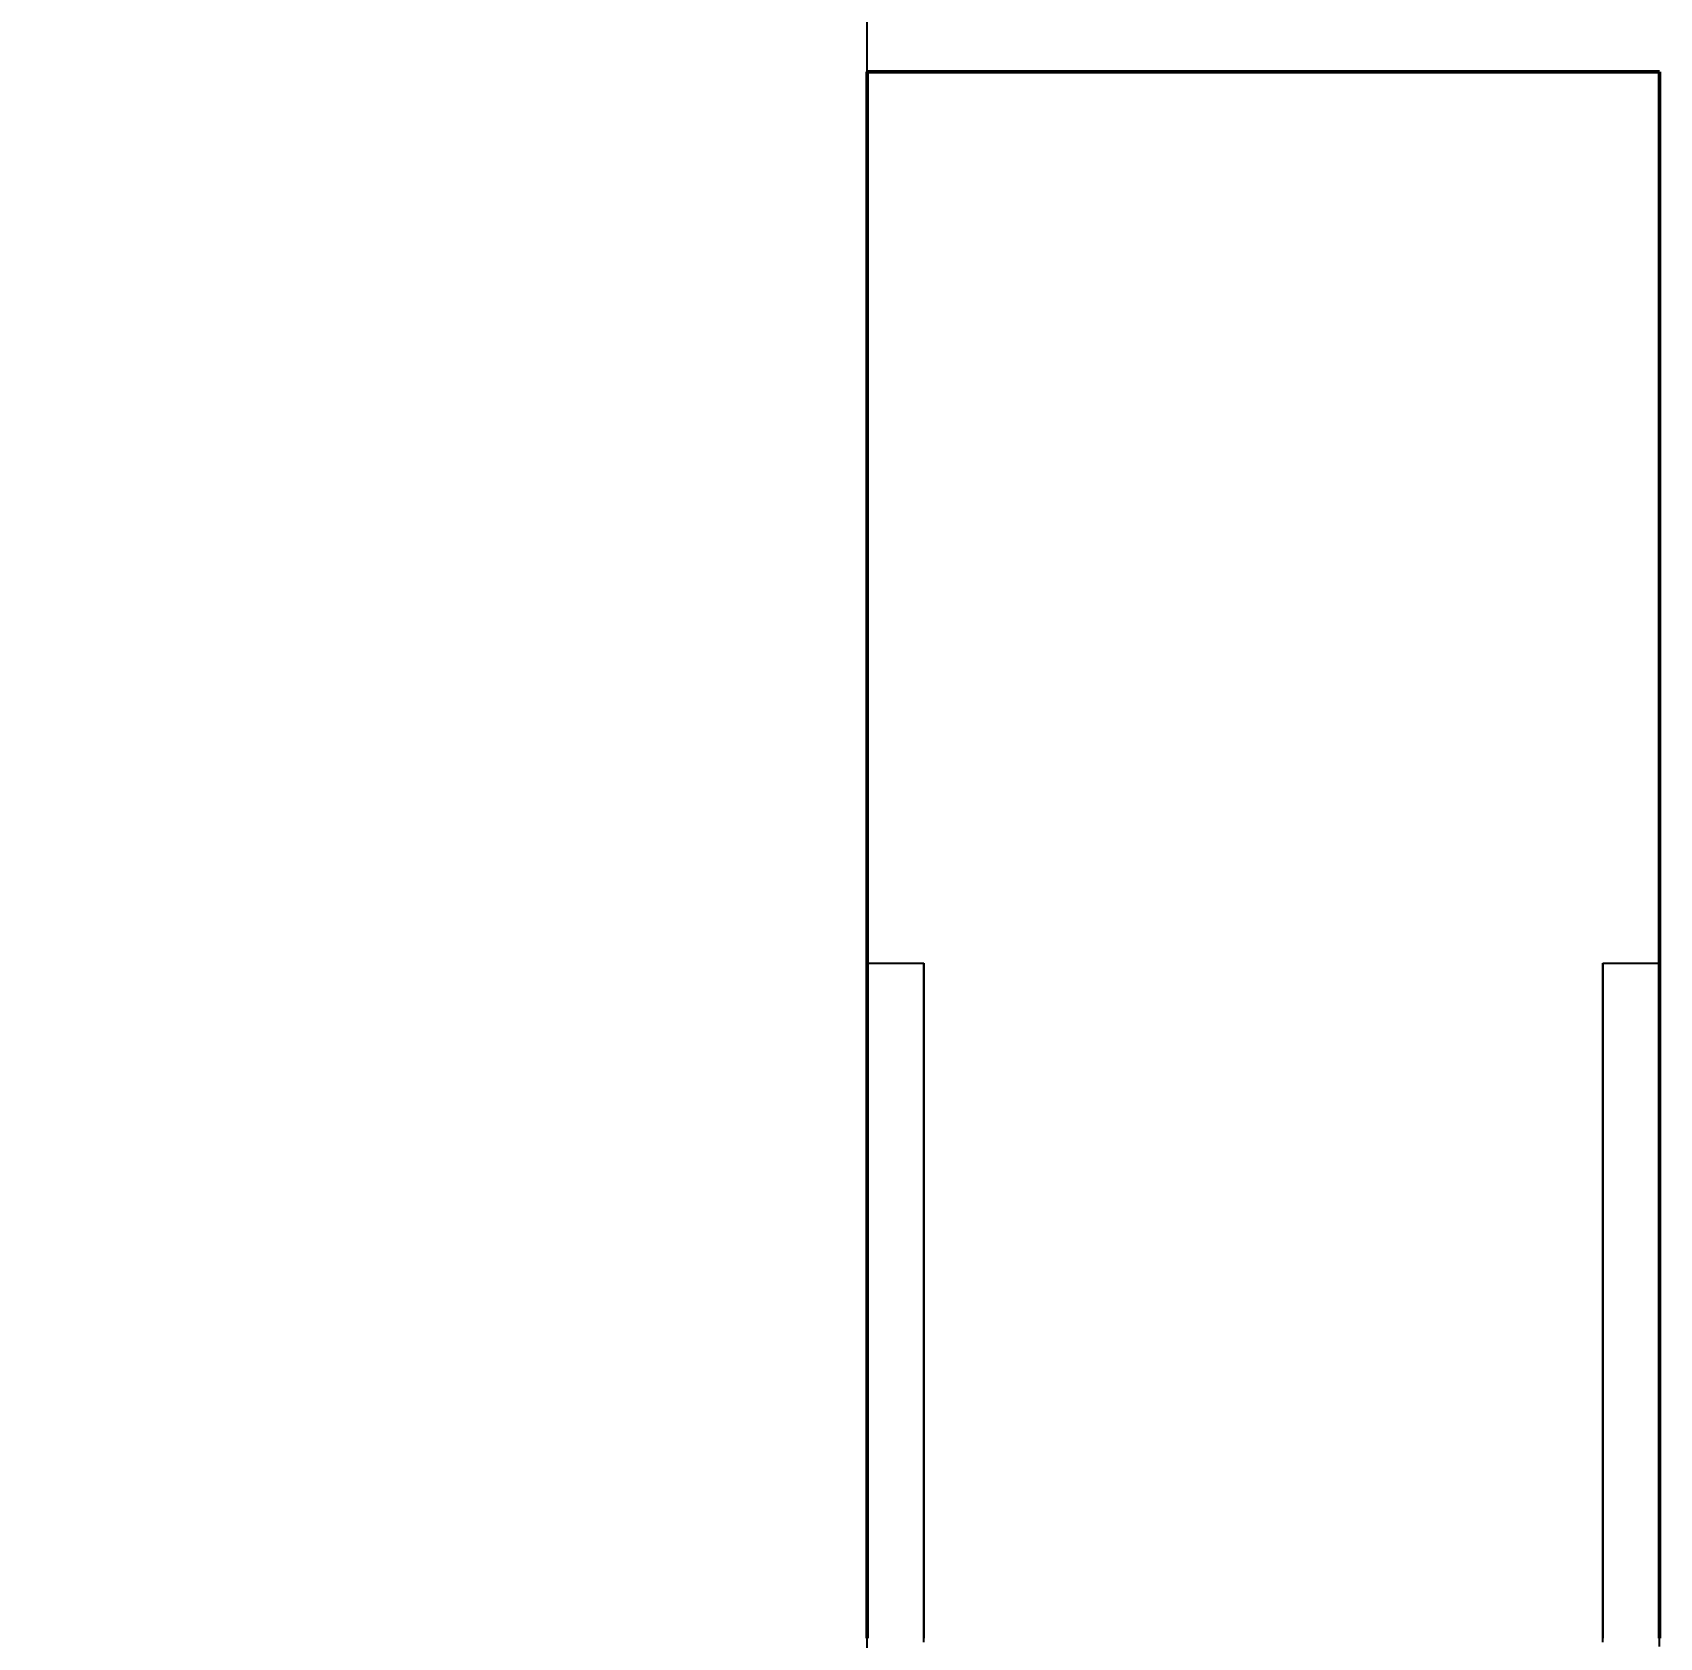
# Model space of a CAD drawing. Header units: millimetres. Extents: x 0 to 594, y 0 to 420.
# Drawn here: x 107.12 to 121.5, y 215.17 to 229.35 of the extents above; entities that cross this region are included whole.
import ezdxf

# ---------------------------------------------------------------- set-up
doc = ezdxf.new("R2010")
doc.units = ezdxf.units.MM
doc.linetypes.add('ISO02-TRAZOS', pattern=[3.75, 3, -0.75])
for name, color, linetype, lineweight in [('01-VISIBLE', 7, 'CONTINUOUS', 50), ('02-OCULTA', 4, 'ISO02-TRAZOS', 25), ('04-COTA', 3, 'CONTINUOUS', 25)]:
    doc.layers.add(name, color=color, linetype=linetype, lineweight=lineweight)
doc.styles.add('ISO3098', font='isocpeur.ttf')
doc.dimstyles.new('FLAMA-ISO', dxfattribs={"dimtxt": 3.5, "dimasz": 3, "dimexe": 2, "dimexo": 1, "dimgap": 1, "dimtad": 1, "dimdec": 1, "dimtxsty": 'ISO3098', "dimcen": 2.5, "dimclrd": 3, "dimclre": 3, "dimclrt": 3, "dimazin": 3, "dimtfac": 1, "dimtmove": 0, "dimatfit": 3, "dimlwd": 25, "dimlwe": 25})

msp = doc.modelspace()

# ---------------------------------------------------------------- linework, layer by layer
at = {"layer": '01-VISIBLE'}
msp.add_line((114.5, 229), (121.5, 229), dxfattribs=at)
for points in [[(114.5, 229), (114.5, 228.95), (114.5, 228.9), (114.5, 228.85), (114.5, 228.799), (114.5, 228.749), (114.5, 228.699), (114.5, 228.649), (114.5, 228.599), (114.5, 228.549), (114.5, 228.499), (114.5, 228.448), (114.5, 228.398), (114.5, 228.348), (114.5, 228.298), (114.5, 228.248), (114.5, 228.198), (114.5, 228.148), (114.5, 228.097), (114.5, 228.047), (114.5, 227.997), (114.5, 227.947), (114.5, 227.897), (114.5, 227.847), (114.5, 227.797), (114.5, 227.746), (114.5, 227.696), (114.5, 227.646), (114.5, 227.596), (114.5, 227.546), (114.5, 227.496), (114.5, 227.446), (114.5, 227.395), (114.5, 227.345), (114.5, 227.295), (114.5, 227.245), (114.5, 227.195), (114.5, 227.145), (114.5, 227.095), (114.5, 227.044), (114.5, 226.994), (114.5, 226.944), (114.5, 226.894), (114.5, 226.844), (114.5, 226.794), (114.5, 226.744), (114.5, 226.693), (114.5, 226.643), (114.5, 226.593), (114.5, 226.543), (114.5, 226.493), (114.5, 226.443), (114.5, 226.393), (114.5, 226.342), (114.5, 226.292), (114.5, 226.242), (114.5, 226.192), (114.5, 226.142), (114.5, 226.092), (114.5, 226.042), (114.5, 225.991), (114.5, 225.941), (114.5, 225.891), (114.5, 225.841), (114.5, 225.791), (114.5, 225.741), (114.5, 225.691), (114.5, 225.64), (114.5, 225.59), (114.5, 225.54), (114.5, 225.49), (114.5, 225.44), (114.5, 225.39), (114.5, 225.34), (114.5, 225.289), (114.5, 225.239), (114.5, 225.189), (114.5, 225.139), (114.5, 225.089), (114.5, 225.039), (114.5, 224.989), (114.5, 224.938), (114.5, 224.888), (114.5, 224.838), (114.5, 224.788), (114.5, 224.738), (114.5, 224.688), (114.5, 224.638), (114.5, 224.587), (114.5, 224.537), (114.5, 224.487), (114.5, 224.437), (114.5, 224.387), (114.5, 224.337), (114.5, 224.287), (114.5, 224.236), (114.5, 224.186), (114.5, 224.136), (114.5, 224.086), (114.5, 224.036), (114.5, 223.986), (114.5, 223.936), (114.5, 223.885), (114.5, 223.835), (114.5, 223.785), (114.5, 223.735), (114.5, 223.685), (114.5, 223.635), (114.5, 223.585), (114.5, 223.534), (114.5, 223.484), (114.5, 223.434), (114.5, 223.384), (114.5, 223.334), (114.5, 223.284), (114.5, 223.234), (114.5, 223.183), (114.5, 223.133), (114.5, 223.083), (114.5, 223.033), (114.5, 222.983), (114.5, 222.933), (114.5, 222.883), (114.5, 222.832), (114.5, 222.782), (114.5, 222.732), (114.5, 222.682), (114.5, 222.632), (114.5, 222.582), (114.5, 222.532), (114.5, 222.481), (114.5, 222.431), (114.5, 222.381), (114.5, 222.331), (114.5, 222.281), (114.5, 222.231), (114.5, 222.181), (114.5, 222.13), (114.5, 222.08), (114.5, 222.03), (114.5, 221.98), (114.5, 221.93), (114.5, 221.88), (114.5, 221.83), (114.5, 221.779), (114.5, 221.729), (114.5, 221.679), (114.5, 221.629), (114.5, 221.579), (114.5, 221.529), (114.5, 221.479), (114.5, 221.428), (114.5, 221.378), (114.5, 221.328), (114.5, 221.278), (114.5, 221.228), (114.5, 221.178), (114.5, 221.128), (114.5, 221.077), (114.5, 221.027), (114.5, 220.977), (114.5, 220.927), (114.5, 220.877), (114.5, 220.827), (114.5, 220.777), (114.5, 220.726), (114.5, 220.676), (114.5, 220.626), (114.5, 220.576), (114.5, 220.526), (114.5, 220.476), (114.5, 220.425), (114.5, 220.375), (114.5, 220.325), (114.5, 220.275), (114.5, 220.225), (114.5, 220.175), (114.5, 220.125), (114.5, 220.074), (114.5, 220.024), (114.5, 219.974), (114.5, 219.924), (114.5, 219.874), (114.5, 219.824), (114.5, 219.774), (114.5, 219.723), (114.5, 219.673), (114.5, 219.623), (114.5, 219.573), (114.5, 219.523), (114.5, 219.473), (114.5, 219.423), (114.5, 219.372), (114.5, 219.322), (114.5, 219.272), (114.5, 219.222), (114.5, 219.172), (114.5, 219.122), (114.5, 219.072), (114.5, 219.021), (114.5, 218.971), (114.5, 218.921), (114.5, 218.871), (114.5, 218.821), (114.5, 218.771), (114.5, 218.721), (114.5, 218.67), (114.5, 218.62), (114.5, 218.57), (114.5, 218.52), (114.5, 218.47), (114.5, 218.42), (114.5, 218.37), (114.5, 218.319), (114.5, 218.269), (114.5, 218.219), (114.5, 218.169), (114.5, 218.119), (114.5, 218.069), (114.5, 218.019), (114.5, 217.968), (114.5, 217.918), (114.5, 217.868), (114.5, 217.818), (114.5, 217.768), (114.5, 217.718), (114.5, 217.668), (114.5, 217.617), (114.5, 217.567), (114.5, 217.517), (114.5, 217.467), (114.5, 217.417), (114.5, 217.367), (114.5, 217.317), (114.5, 217.266), (114.5, 217.216), (114.5, 217.166), (114.5, 217.116), (114.5, 217.066), (114.5, 217.016), (114.5, 216.966), (114.5, 216.915), (114.5, 216.865), (114.5, 216.815), (114.5, 216.765), (114.5, 216.715), (114.5, 216.665), (114.5, 216.615), (114.5, 216.564), (114.5, 216.514), (114.5, 216.464), (114.5, 216.414), (114.5, 216.364), (114.5, 216.314), (114.5, 216.264), (114.5, 216.213), (114.5, 216.163), (114.5, 216.113), (114.5, 216.063), (114.5, 216.013), (114.5, 215.963), (114.5, 215.913), (114.5, 215.862), (114.5, 215.812), (114.5, 215.762), (114.5, 215.712), (114.5, 215.662), (114.5, 215.612), (114.5, 215.562), (114.5, 215.511), (114.5, 215.461), (114.5, 215.411), (114.5, 215.361), (114.5, 215.311), (114.5, 215.261), (114.5, 215.211), (114.5, 215.16)], [(121.5, 229), (121.5, 228.95), (121.5, 228.9), (121.5, 228.85), (121.5, 228.799), (121.5, 228.749), (121.5, 228.699), (121.5, 228.649), (121.5, 228.599), (121.5, 228.549), (121.5, 228.499), (121.5, 228.448), (121.5, 228.398), (121.5, 228.348), (121.5, 228.298), (121.5, 228.248), (121.5, 228.198), (121.5, 228.148), (121.5, 228.097), (121.5, 228.047), (121.5, 227.997), (121.5, 227.947), (121.5, 227.897), (121.5, 227.847), (121.5, 227.797), (121.5, 227.746), (121.5, 227.696), (121.5, 227.646), (121.5, 227.596), (121.5, 227.546), (121.5, 227.496), (121.5, 227.446), (121.5, 227.395), (121.5, 227.345), (121.5, 227.295), (121.5, 227.245), (121.5, 227.195), (121.5, 227.145), (121.5, 227.095), (121.5, 227.044), (121.5, 226.994), (121.5, 226.944), (121.5, 226.894), (121.5, 226.844), (121.5, 226.794), (121.5, 226.744), (121.5, 226.693), (121.5, 226.643), (121.5, 226.593), (121.5, 226.543), (121.5, 226.493), (121.5, 226.443), (121.5, 226.393), (121.5, 226.342), (121.5, 226.292), (121.5, 226.242), (121.5, 226.192), (121.5, 226.142), (121.5, 226.092), (121.5, 226.042), (121.5, 225.991), (121.5, 225.941), (121.5, 225.891), (121.5, 225.841), (121.5, 225.791), (121.5, 225.741), (121.5, 225.691), (121.5, 225.64), (121.5, 225.59), (121.5, 225.54), (121.5, 225.49), (121.5, 225.44), (121.5, 225.39), (121.5, 225.34), (121.5, 225.289), (121.5, 225.239), (121.5, 225.189), (121.5, 225.139), (121.5, 225.089), (121.5, 225.039), (121.5, 224.989), (121.5, 224.938), (121.5, 224.888), (121.5, 224.838), (121.5, 224.788), (121.5, 224.738), (121.5, 224.688), (121.5, 224.638), (121.5, 224.587), (121.5, 224.537), (121.5, 224.487), (121.5, 224.437), (121.5, 224.387), (121.5, 224.337), (121.5, 224.287), (121.5, 224.236), (121.5, 224.186), (121.5, 224.136), (121.5, 224.086), (121.5, 224.036), (121.5, 223.986), (121.5, 223.936), (121.5, 223.885), (121.5, 223.835), (121.5, 223.785), (121.5, 223.735), (121.5, 223.685), (121.5, 223.635), (121.5, 223.585), (121.5, 223.534), (121.5, 223.484), (121.5, 223.434), (121.5, 223.384), (121.5, 223.334), (121.5, 223.284), (121.5, 223.234), (121.5, 223.183), (121.5, 223.133), (121.5, 223.083), (121.5, 223.033), (121.5, 222.983), (121.5, 222.933), (121.5, 222.883), (121.5, 222.832), (121.5, 222.782), (121.5, 222.732), (121.5, 222.682), (121.5, 222.632), (121.5, 222.582), (121.5, 222.532), (121.5, 222.481), (121.5, 222.431), (121.5, 222.381), (121.5, 222.331), (121.5, 222.281), (121.5, 222.231), (121.5, 222.181), (121.5, 222.13), (121.5, 222.08), (121.5, 222.03), (121.5, 221.98), (121.5, 221.93), (121.5, 221.88), (121.5, 221.83), (121.5, 221.779), (121.5, 221.729), (121.5, 221.679), (121.5, 221.629), (121.5, 221.579), (121.5, 221.529), (121.5, 221.479), (121.5, 221.428), (121.5, 221.378), (121.5, 221.328), (121.5, 221.278), (121.5, 221.228), (121.5, 221.178), (121.5, 221.128), (121.5, 221.077), (121.5, 221.027), (121.5, 220.977), (121.5, 220.927), (121.5, 220.877), (121.5, 220.827), (121.5, 220.777), (121.5, 220.726), (121.5, 220.676), (121.5, 220.626), (121.5, 220.576), (121.5, 220.526), (121.5, 220.476), (121.5, 220.425), (121.5, 220.375), (121.5, 220.325), (121.5, 220.275), (121.5, 220.225), (121.5, 220.175), (121.5, 220.125), (121.5, 220.074), (121.5, 220.024), (121.5, 219.974), (121.5, 219.924), (121.5, 219.874), (121.5, 219.824), (121.5, 219.774), (121.5, 219.723), (121.5, 219.673), (121.5, 219.623), (121.5, 219.573), (121.5, 219.523), (121.5, 219.473), (121.5, 219.423), (121.5, 219.372), (121.5, 219.322), (121.5, 219.272), (121.5, 219.222), (121.5, 219.172), (121.5, 219.122), (121.5, 219.072), (121.5, 219.021), (121.5, 218.971), (121.5, 218.921), (121.5, 218.871), (121.5, 218.821), (121.5, 218.771), (121.5, 218.721), (121.5, 218.67), (121.5, 218.62), (121.5, 218.57), (121.5, 218.52), (121.5, 218.47), (121.5, 218.42), (121.5, 218.37), (121.5, 218.319), (121.5, 218.269), (121.5, 218.219), (121.5, 218.169), (121.5, 218.119), (121.5, 218.069), (121.5, 218.019), (121.5, 217.968), (121.5, 217.918), (121.5, 217.868), (121.5, 217.818), (121.5, 217.768), (121.5, 217.718), (121.5, 217.668), (121.5, 217.617), (121.5, 217.567), (121.5, 217.517), (121.5, 217.467), (121.5, 217.417), (121.5, 217.367), (121.5, 217.317), (121.5, 217.266), (121.5, 217.216), (121.5, 217.166), (121.5, 217.116), (121.5, 217.066), (121.5, 217.016), (121.5, 216.966), (121.5, 216.915), (121.5, 216.865), (121.5, 216.815), (121.5, 216.765), (121.5, 216.715), (121.5, 216.665), (121.5, 216.615), (121.5, 216.564), (121.5, 216.514), (121.5, 216.464), (121.5, 216.414), (121.5, 216.364), (121.5, 216.314), (121.5, 216.264), (121.5, 216.213), (121.5, 216.163), (121.5, 216.113), (121.5, 216.063), (121.5, 216.013), (121.5, 215.963), (121.5, 215.913), (121.5, 215.862), (121.5, 215.812), (121.5, 215.762), (121.5, 215.712), (121.5, 215.662), (121.5, 215.612), (121.5, 215.562), (121.5, 215.511), (121.5, 215.461), (121.5, 215.411), (121.5, 215.361), (121.5, 215.311), (121.5, 215.261), (121.5, 215.211), (121.5, 215.16)]]:
    msp.add_lwpolyline(points, dxfattribs=at)
at = {"layer": '02-OCULTA'}
for p, q in [((114.5, 221.125), (115, 221.125)), ((121, 221.125), (121.5, 221.125))]:
    msp.add_line(p, q, dxfattribs=at)
for points in [[(114.5, 215.087), (114.5, 215.175), (114.5, 215.262), (114.5, 215.35), (114.5, 215.437), (114.5, 215.525), (114.5, 215.612), (114.5, 215.7), (114.5, 215.787), (114.5, 215.875), (114.5, 215.962), (114.5, 216.05), (114.5, 216.137), (114.5, 216.225), (114.5, 216.312), (114.5, 216.4), (114.5, 216.487), (114.5, 216.575), (114.5, 216.662), (114.5, 216.75), (114.5, 216.837), (114.5, 216.925), (114.5, 217.012), (114.5, 217.1), (114.5, 217.187), (114.5, 217.275), (114.5, 217.362), (114.5, 217.45), (114.5, 217.537), (114.5, 217.625), (114.5, 217.712), (114.5, 217.8), (114.5, 217.887), (114.5, 217.975), (114.5, 218.062), (114.5, 218.15), (114.5, 218.237), (114.5, 218.325), (114.5, 218.412), (114.5, 218.5), (114.5, 218.587), (114.5, 218.675), (114.5, 218.762), (114.5, 218.85), (114.5, 218.937), (114.5, 219.025), (114.5, 219.112), (114.5, 219.2), (114.5, 219.287), (114.5, 219.375), (114.5, 219.462), (114.5, 219.55), (114.5, 219.637), (114.5, 219.725), (114.5, 219.812), (114.5, 219.9), (114.5, 219.987), (114.5, 220.075), (114.5, 220.162), (114.5, 220.25), (114.5, 220.337), (114.5, 220.425), (114.5, 220.512), (114.5, 220.6), (114.5, 220.687), (114.5, 220.775), (114.5, 220.862), (114.5, 220.95), (114.5, 221.037), (114.5, 221.125), (114.5, 221.212), (114.5, 221.3), (114.5, 221.387), (114.5, 221.475), (114.5, 221.562), (114.5, 221.65), (114.5, 221.737), (114.5, 221.825), (114.5, 221.912), (114.5, 222), (114.5, 222.087), (114.5, 222.175), (114.5, 222.262), (114.5, 222.35), (114.5, 222.437), (114.5, 222.525), (114.5, 222.612), (114.5, 222.7), (114.5, 222.787), (114.5, 222.875), (114.5, 222.962), (114.5, 223.05), (114.5, 223.137), (114.5, 223.225), (114.5, 223.312), (114.5, 223.4), (114.5, 223.487), (114.5, 223.575), (114.5, 223.662), (114.5, 223.75), (114.5, 223.837), (114.5, 223.925), (114.5, 224.012), (114.5, 224.1), (114.5, 224.187), (114.5, 224.275), (114.5, 224.362), (114.5, 224.45), (114.5, 224.537), (114.5, 224.625), (114.5, 224.712), (114.5, 224.8), (114.5, 224.887), (114.5, 224.975), (114.5, 225.062), (114.5, 225.15), (114.5, 225.237), (114.5, 225.325), (114.5, 225.412), (114.5, 225.5), (114.5, 225.587), (114.5, 225.675), (114.5, 225.762), (114.5, 225.85), (114.5, 225.937), (114.5, 226.025), (114.5, 226.112), (114.5, 226.2), (114.5, 226.287), (114.5, 226.375), (114.5, 226.462), (114.5, 226.55), (114.5, 226.637), (114.5, 226.725), (114.5, 226.812), (114.5, 226.9), (114.5, 226.987), (114.5, 227.075), (114.5, 227.162), (114.5, 227.25), (114.5, 227.337), (114.5, 227.425), (114.5, 227.512), (114.5, 227.6), (114.5, 227.687), (114.5, 227.775), (114.5, 227.862), (114.5, 227.95), (114.5, 228.037), (114.5, 228.125), (114.5, 228.212), (114.5, 228.3), (114.5, 228.387), (114.5, 228.475), (114.5, 228.562), (114.5, 228.65), (114.5, 228.737), (114.5, 228.825), (114.5, 228.912), (114.5, 229)], [(121.5, 215.087), (121.5, 215.175), (121.5, 215.262), (121.5, 215.35), (121.5, 215.437), (121.5, 215.525), (121.5, 215.612), (121.5, 215.7), (121.5, 215.787), (121.5, 215.875), (121.5, 215.962), (121.5, 216.05), (121.5, 216.137), (121.5, 216.225), (121.5, 216.312), (121.5, 216.4), (121.5, 216.487), (121.5, 216.575), (121.5, 216.662), (121.5, 216.75), (121.5, 216.837), (121.5, 216.925), (121.5, 217.012), (121.5, 217.1), (121.5, 217.187), (121.5, 217.275), (121.5, 217.362), (121.5, 217.45), (121.5, 217.537), (121.5, 217.625), (121.5, 217.712), (121.5, 217.8), (121.5, 217.887), (121.5, 217.975), (121.5, 218.062), (121.5, 218.15), (121.5, 218.237), (121.5, 218.325), (121.5, 218.412), (121.5, 218.5), (121.5, 218.587), (121.5, 218.675), (121.5, 218.762), (121.5, 218.85), (121.5, 218.937), (121.5, 219.025), (121.5, 219.112), (121.5, 219.2), (121.5, 219.287), (121.5, 219.375), (121.5, 219.462), (121.5, 219.55), (121.5, 219.637), (121.5, 219.725), (121.5, 219.812), (121.5, 219.9), (121.5, 219.987), (121.5, 220.075), (121.5, 220.162), (121.5, 220.25), (121.5, 220.337), (121.5, 220.425), (121.5, 220.512), (121.5, 220.6), (121.5, 220.687), (121.5, 220.775), (121.5, 220.862), (121.5, 220.95), (121.5, 221.037), (121.5, 221.125), (121.5, 221.212), (121.5, 221.3), (121.5, 221.387), (121.5, 221.475), (121.5, 221.562), (121.5, 221.65), (121.5, 221.737), (121.5, 221.825), (121.5, 221.912), (121.5, 222), (121.5, 222.087), (121.5, 222.175), (121.5, 222.262), (121.5, 222.35), (121.5, 222.437), (121.5, 222.525), (121.5, 222.612), (121.5, 222.7), (121.5, 222.787), (121.5, 222.875), (121.5, 222.962), (121.5, 223.05), (121.5, 223.137), (121.5, 223.225), (121.5, 223.312), (121.5, 223.4), (121.5, 223.487), (121.5, 223.575), (121.5, 223.662), (121.5, 223.75), (121.5, 223.837), (121.5, 223.925), (121.5, 224.012), (121.5, 224.1), (121.5, 224.187), (121.5, 224.275), (121.5, 224.362), (121.5, 224.45), (121.5, 224.537), (121.5, 224.625), (121.5, 224.712), (121.5, 224.8), (121.5, 224.887), (121.5, 224.975), (121.5, 225.062), (121.5, 225.15), (121.5, 225.237), (121.5, 225.325), (121.5, 225.412), (121.5, 225.5), (121.5, 225.587), (121.5, 225.675), (121.5, 225.762), (121.5, 225.85), (121.5, 225.937), (121.5, 226.025), (121.5, 226.112), (121.5, 226.2), (121.5, 226.287), (121.5, 226.375), (121.5, 226.462), (121.5, 226.55), (121.5, 226.637), (121.5, 226.725), (121.5, 226.812), (121.5, 226.9), (121.5, 226.987), (121.5, 227.075), (121.5, 227.162), (121.5, 227.25), (121.5, 227.337), (121.5, 227.425), (121.5, 227.512), (121.5, 227.6), (121.5, 227.687), (121.5, 227.775), (121.5, 227.862), (121.5, 227.95), (121.5, 228.037), (121.5, 228.125), (121.5, 228.212), (121.5, 228.3), (121.5, 228.387), (121.5, 228.475), (121.5, 228.562), (121.5, 228.65), (121.5, 228.737), (121.5, 228.825), (121.5, 228.912), (121.5, 229)], [(114.5, 215.125), (114.5, 215.175), (114.5, 215.225), (114.5, 215.275), (114.5, 215.325), (114.5, 215.375), (114.5, 215.425), (114.5, 215.475), (114.5, 215.525), (114.5, 215.575), (114.5, 215.625), (114.5, 215.675), (114.5, 215.725), (114.5, 215.775), (114.5, 215.825), (114.5, 215.875), (114.5, 215.925), (114.5, 215.975), (114.5, 216.025), (114.5, 216.075), (114.5, 216.125), (114.5, 216.175), (114.5, 216.225), (114.5, 216.275), (114.5, 216.325), (114.5, 216.375), (114.5, 216.425), (114.5, 216.475), (114.5, 216.525), (114.5, 216.575), (114.5, 216.625), (114.5, 216.675), (114.5, 216.725), (114.5, 216.775), (114.5, 216.825), (114.5, 216.875), (114.5, 216.925), (114.5, 216.975), (114.5, 217.025), (114.5, 217.075), (114.5, 217.125), (114.5, 217.175), (114.5, 217.225), (114.5, 217.275), (114.5, 217.325), (114.5, 217.375), (114.5, 217.425), (114.5, 217.475), (114.5, 217.525), (114.5, 217.575), (114.5, 217.625), (114.5, 217.675), (114.5, 217.725), (114.5, 217.775), (114.5, 217.825), (114.5, 217.875), (114.5, 217.925), (114.5, 217.975), (114.5, 218.025), (114.5, 218.075), (114.5, 218.125), (114.5, 218.175), (114.5, 218.225), (114.5, 218.275), (114.5, 218.325), (114.5, 218.375), (114.5, 218.425), (114.5, 218.475), (114.5, 218.525), (114.5, 218.575), (114.5, 218.625), (114.5, 218.675), (114.5, 218.725), (114.5, 218.775), (114.5, 218.825), (114.5, 218.875), (114.5, 218.925), (114.5, 218.975), (114.5, 219.025), (114.5, 219.075), (114.5, 219.125), (114.5, 219.175), (114.5, 219.225), (114.5, 219.275), (114.5, 219.325), (114.5, 219.375), (114.5, 219.425), (114.5, 219.475), (114.5, 219.525), (114.5, 219.575), (114.5, 219.625), (114.5, 219.675), (114.5, 219.725), (114.5, 219.775), (114.5, 219.825), (114.5, 219.875), (114.5, 219.925), (114.5, 219.975), (114.5, 220.025), (114.5, 220.075), (114.5, 220.125), (114.5, 220.175), (114.5, 220.225), (114.5, 220.275), (114.5, 220.325), (114.5, 220.375), (114.5, 220.425), (114.5, 220.475), (114.5, 220.525), (114.5, 220.575), (114.5, 220.625), (114.5, 220.675), (114.5, 220.725), (114.5, 220.775), (114.5, 220.825), (114.5, 220.875), (114.5, 220.925), (114.5, 220.975), (114.5, 221.025), (114.5, 221.075), (114.5, 221.125)], [(114.5, 221.125), (114.5, 221.075), (114.5, 221.025), (114.5, 220.975), (114.5, 220.924), (114.5, 220.874), (114.5, 220.824), (114.5, 220.774), (114.5, 220.724), (114.5, 220.674), (114.5, 220.624), (114.5, 220.574), (114.5, 220.523), (114.5, 220.473), (114.5, 220.423), (114.5, 220.373), (114.5, 220.323), (114.5, 220.273), (114.5, 220.223), (114.5, 220.173), (114.5, 220.122), (114.5, 220.072), (114.5, 220.022), (114.5, 219.972), (114.5, 219.922), (114.5, 219.872), (114.5, 219.822), (114.5, 219.771), (114.5, 219.721), (114.5, 219.671), (114.5, 219.621), (114.5, 219.571), (114.5, 219.521), (114.5, 219.471), (114.5, 219.421), (114.5, 219.37), (114.5, 219.32), (114.5, 219.27), (114.5, 219.22), (114.5, 219.17), (114.5, 219.12), (114.5, 219.07), (114.5, 219.02), (114.5, 218.969), (114.5, 218.919), (114.5, 218.869), (114.5, 218.819), (114.5, 218.769), (114.5, 218.719), (114.5, 218.669), (114.5, 218.618), (114.5, 218.568), (114.5, 218.518), (114.5, 218.468), (114.5, 218.418), (114.5, 218.368), (114.5, 218.318), (114.5, 218.268), (114.5, 218.217), (114.5, 218.167), (114.5, 218.117), (114.5, 218.067), (114.5, 218.017), (114.5, 217.967), (114.5, 217.917), (114.5, 217.867), (114.5, 217.816), (114.5, 217.766), (114.5, 217.716), (114.5, 217.666), (114.5, 217.616), (114.5, 217.566), (114.5, 217.516), (114.5, 217.465), (114.5, 217.415), (114.5, 217.365), (114.5, 217.315), (114.5, 217.265), (114.5, 217.215), (114.5, 217.165), (114.5, 217.115), (114.5, 217.064), (114.5, 217.014), (114.5, 216.964), (114.5, 216.914), (114.5, 216.864), (114.5, 216.814), (114.5, 216.764), (114.5, 216.714), (114.5, 216.663), (114.5, 216.613), (114.5, 216.563), (114.5, 216.513), (114.5, 216.463), (114.5, 216.413), (114.5, 216.363), (114.5, 216.312), (114.5, 216.262), (114.5, 216.212), (114.5, 216.162), (114.5, 216.112), (114.5, 216.062), (114.5, 216.012), (114.5, 215.962), (114.5, 215.911), (114.5, 215.861), (114.5, 215.811), (114.5, 215.761), (114.5, 215.711), (114.5, 215.661), (114.5, 215.611), (114.5, 215.561), (114.5, 215.51), (114.5, 215.46), (114.5, 215.41), (114.5, 215.36), (114.5, 215.31), (114.5, 215.26), (114.5, 215.21), (114.5, 215.16)], [(115, 215.125), (115, 215.175), (115, 215.225), (115, 215.275), (115, 215.325), (115, 215.375), (115, 215.425), (115, 215.475), (115, 215.525), (115, 215.575), (115, 215.625), (115, 215.675), (115, 215.725), (115, 215.775), (115, 215.825), (115, 215.875), (115, 215.925), (115, 215.975), (115, 216.025), (115, 216.075), (115, 216.125), (115, 216.175), (115, 216.225), (115, 216.275), (115, 216.325), (115, 216.375), (115, 216.425), (115, 216.475), (115, 216.525), (115, 216.575), (115, 216.625), (115, 216.675), (115, 216.725), (115, 216.775), (115, 216.825), (115, 216.875), (115, 216.925), (115, 216.975), (115, 217.025), (115, 217.075), (115, 217.125), (115, 217.175), (115, 217.225), (115, 217.275), (115, 217.325), (115, 217.375), (115, 217.425), (115, 217.475), (115, 217.525), (115, 217.575), (115, 217.625), (115, 217.675), (115, 217.725), (115, 217.775), (115, 217.825), (115, 217.875), (115, 217.925), (115, 217.975), (115, 218.025), (115, 218.075), (115, 218.125), (115, 218.175), (115, 218.225), (115, 218.275), (115, 218.325), (115, 218.375), (115, 218.425), (115, 218.475), (115, 218.525), (115, 218.575), (115, 218.625), (115, 218.675), (115, 218.725), (115, 218.775), (115, 218.825), (115, 218.875), (115, 218.925), (115, 218.975), (115, 219.025), (115, 219.075), (115, 219.125), (115, 219.175), (115, 219.225), (115, 219.275), (115, 219.325), (115, 219.375), (115, 219.425), (115, 219.475), (115, 219.525), (115, 219.575), (115, 219.625), (115, 219.675), (115, 219.725), (115, 219.775), (115, 219.825), (115, 219.875), (115, 219.925), (115, 219.975), (115, 220.025), (115, 220.075), (115, 220.125), (115, 220.175), (115, 220.225), (115, 220.275), (115, 220.325), (115, 220.375), (115, 220.425), (115, 220.475), (115, 220.525), (115, 220.575), (115, 220.625), (115, 220.675), (115, 220.725), (115, 220.775), (115, 220.825), (115, 220.875), (115, 220.925), (115, 220.975), (115, 221.025), (115, 221.075), (115, 221.125)], [(115, 221.125), (115, 221.075), (115, 221.025), (115, 220.975), (115, 220.924), (115, 220.874), (115, 220.824), (115, 220.774), (115, 220.724), (115, 220.674), (115, 220.624), (115, 220.574), (115, 220.523), (115, 220.473), (115, 220.423), (115, 220.373), (115, 220.323), (115, 220.273), (115, 220.223), (115, 220.173), (115, 220.122), (115, 220.072), (115, 220.022), (115, 219.972), (115, 219.922), (115, 219.872), (115, 219.822), (115, 219.771), (115, 219.721), (115, 219.671), (115, 219.621), (115, 219.571), (115, 219.521), (115, 219.471), (115, 219.421), (115, 219.37), (115, 219.32), (115, 219.27), (115, 219.22), (115, 219.17), (115, 219.12), (115, 219.07), (115, 219.02), (115, 218.969), (115, 218.919), (115, 218.869), (115, 218.819), (115, 218.769), (115, 218.719), (115, 218.669), (115, 218.618), (115, 218.568), (115, 218.518), (115, 218.468), (115, 218.418), (115, 218.368), (115, 218.318), (115, 218.268), (115, 218.217), (115, 218.167), (115, 218.117), (115, 218.067), (115, 218.017), (115, 217.967), (115, 217.917), (115, 217.867), (115, 217.816), (115, 217.766), (115, 217.716), (115, 217.666), (115, 217.616), (115, 217.566), (115, 217.516), (115, 217.465), (115, 217.415), (115, 217.365), (115, 217.315), (115, 217.265), (115, 217.215), (115, 217.165), (115, 217.115), (115, 217.064), (115, 217.014), (115, 216.964), (115, 216.914), (115, 216.864), (115, 216.814), (115, 216.764), (115, 216.714), (115, 216.663), (115, 216.613), (115, 216.563), (115, 216.513), (115, 216.463), (115, 216.413), (115, 216.363), (115, 216.312), (115, 216.262), (115, 216.212), (115, 216.162), (115, 216.112), (115, 216.062), (115, 216.012), (115, 215.962), (115, 215.911), (115, 215.861), (115, 215.811), (115, 215.761), (115, 215.711), (115, 215.661), (115, 215.611), (115, 215.561), (115, 215.51), (115, 215.46), (115, 215.41), (115, 215.36), (115, 215.31), (115, 215.26), (115, 215.21), (115, 215.16)], [(121, 215.125), (121, 215.175), (121, 215.225), (121, 215.275), (121, 215.325), (121, 215.375), (121, 215.425), (121, 215.475), (121, 215.525), (121, 215.575), (121, 215.625), (121, 215.675), (121, 215.725), (121, 215.775), (121, 215.825), (121, 215.875), (121, 215.925), (121, 215.975), (121, 216.025), (121, 216.075), (121, 216.125), (121, 216.175), (121, 216.225), (121, 216.275), (121, 216.325), (121, 216.375), (121, 216.425), (121, 216.475), (121, 216.525), (121, 216.575), (121, 216.625), (121, 216.675), (121, 216.725), (121, 216.775), (121, 216.825), (121, 216.875), (121, 216.925), (121, 216.975), (121, 217.025), (121, 217.075), (121, 217.125), (121, 217.175), (121, 217.225), (121, 217.275), (121, 217.325), (121, 217.375), (121, 217.425), (121, 217.475), (121, 217.525), (121, 217.575), (121, 217.625), (121, 217.675), (121, 217.725), (121, 217.775), (121, 217.825), (121, 217.875), (121, 217.925), (121, 217.975), (121, 218.025), (121, 218.075), (121, 218.125), (121, 218.175), (121, 218.225), (121, 218.275), (121, 218.325), (121, 218.375), (121, 218.425), (121, 218.475), (121, 218.525), (121, 218.575), (121, 218.625), (121, 218.675), (121, 218.725), (121, 218.775), (121, 218.825), (121, 218.875), (121, 218.925), (121, 218.975), (121, 219.025), (121, 219.075), (121, 219.125), (121, 219.175), (121, 219.225), (121, 219.275), (121, 219.325), (121, 219.375), (121, 219.425), (121, 219.475), (121, 219.525), (121, 219.575), (121, 219.625), (121, 219.675), (121, 219.725), (121, 219.775), (121, 219.825), (121, 219.875), (121, 219.925), (121, 219.975), (121, 220.025), (121, 220.075), (121, 220.125), (121, 220.175), (121, 220.225), (121, 220.275), (121, 220.325), (121, 220.375), (121, 220.425), (121, 220.475), (121, 220.525), (121, 220.575), (121, 220.625), (121, 220.675), (121, 220.725), (121, 220.775), (121, 220.825), (121, 220.875), (121, 220.925), (121, 220.975), (121, 221.025), (121, 221.075), (121, 221.125)], [(121, 221.125), (121, 221.075), (121, 221.025), (121, 220.975), (121, 220.924), (121, 220.874), (121, 220.824), (121, 220.774), (121, 220.724), (121, 220.674), (121, 220.624), (121, 220.574), (121, 220.523), (121, 220.473), (121, 220.423), (121, 220.373), (121, 220.323), (121, 220.273), (121, 220.223), (121, 220.173), (121, 220.122), (121, 220.072), (121, 220.022), (121, 219.972), (121, 219.922), (121, 219.872), (121, 219.822), (121, 219.771), (121, 219.721), (121, 219.671), (121, 219.621), (121, 219.571), (121, 219.521), (121, 219.471), (121, 219.421), (121, 219.37), (121, 219.32), (121, 219.27), (121, 219.22), (121, 219.17), (121, 219.12), (121, 219.07), (121, 219.02), (121, 218.969), (121, 218.919), (121, 218.869), (121, 218.819), (121, 218.769), (121, 218.719), (121, 218.669), (121, 218.618), (121, 218.568), (121, 218.518), (121, 218.468), (121, 218.418), (121, 218.368), (121, 218.318), (121, 218.268), (121, 218.217), (121, 218.167), (121, 218.117), (121, 218.067), (121, 218.017), (121, 217.967), (121, 217.917), (121, 217.867), (121, 217.816), (121, 217.766), (121, 217.716), (121, 217.666), (121, 217.616), (121, 217.566), (121, 217.516), (121, 217.465), (121, 217.415), (121, 217.365), (121, 217.315), (121, 217.265), (121, 217.215), (121, 217.165), (121, 217.115), (121, 217.064), (121, 217.014), (121, 216.964), (121, 216.914), (121, 216.864), (121, 216.814), (121, 216.764), (121, 216.714), (121, 216.663), (121, 216.613), (121, 216.563), (121, 216.513), (121, 216.463), (121, 216.413), (121, 216.363), (121, 216.312), (121, 216.262), (121, 216.212), (121, 216.162), (121, 216.112), (121, 216.062), (121, 216.012), (121, 215.962), (121, 215.911), (121, 215.861), (121, 215.811), (121, 215.761), (121, 215.711), (121, 215.661), (121, 215.611), (121, 215.561), (121, 215.51), (121, 215.46), (121, 215.41), (121, 215.36), (121, 215.31), (121, 215.26), (121, 215.21), (121, 215.16)], [(121.5, 215.125), (121.5, 215.175), (121.5, 215.225), (121.5, 215.275), (121.5, 215.325), (121.5, 215.375), (121.5, 215.425), (121.5, 215.475), (121.5, 215.525), (121.5, 215.575), (121.5, 215.625), (121.5, 215.675), (121.5, 215.725), (121.5, 215.775), (121.5, 215.825), (121.5, 215.875), (121.5, 215.925), (121.5, 215.975), (121.5, 216.025), (121.5, 216.075), (121.5, 216.125), (121.5, 216.175), (121.5, 216.225), (121.5, 216.275), (121.5, 216.325), (121.5, 216.375), (121.5, 216.425), (121.5, 216.475), (121.5, 216.525), (121.5, 216.575), (121.5, 216.625), (121.5, 216.675), (121.5, 216.725), (121.5, 216.775), (121.5, 216.825), (121.5, 216.875), (121.5, 216.925), (121.5, 216.975), (121.5, 217.025), (121.5, 217.075), (121.5, 217.125), (121.5, 217.175), (121.5, 217.225), (121.5, 217.275), (121.5, 217.325), (121.5, 217.375), (121.5, 217.425), (121.5, 217.475), (121.5, 217.525), (121.5, 217.575), (121.5, 217.625), (121.5, 217.675), (121.5, 217.725), (121.5, 217.775), (121.5, 217.825), (121.5, 217.875), (121.5, 217.925), (121.5, 217.975), (121.5, 218.025), (121.5, 218.075), (121.5, 218.125), (121.5, 218.175), (121.5, 218.225), (121.5, 218.275), (121.5, 218.325), (121.5, 218.375), (121.5, 218.425), (121.5, 218.475), (121.5, 218.525), (121.5, 218.575), (121.5, 218.625), (121.5, 218.675), (121.5, 218.725), (121.5, 218.775), (121.5, 218.825), (121.5, 218.875), (121.5, 218.925), (121.5, 218.975), (121.5, 219.025), (121.5, 219.075), (121.5, 219.125), (121.5, 219.175), (121.5, 219.225), (121.5, 219.275), (121.5, 219.325), (121.5, 219.375), (121.5, 219.425), (121.5, 219.475), (121.5, 219.525), (121.5, 219.575), (121.5, 219.625), (121.5, 219.675), (121.5, 219.725), (121.5, 219.775), (121.5, 219.825), (121.5, 219.875), (121.5, 219.925), (121.5, 219.975), (121.5, 220.025), (121.5, 220.075), (121.5, 220.125), (121.5, 220.175), (121.5, 220.225), (121.5, 220.275), (121.5, 220.325), (121.5, 220.375), (121.5, 220.425), (121.5, 220.475), (121.5, 220.525), (121.5, 220.575), (121.5, 220.625), (121.5, 220.675), (121.5, 220.725), (121.5, 220.775), (121.5, 220.825), (121.5, 220.875), (121.5, 220.925), (121.5, 220.975), (121.5, 221.025), (121.5, 221.075), (121.5, 221.125)], [(121.5, 221.125), (121.5, 221.075), (121.5, 221.025), (121.5, 220.975), (121.5, 220.924), (121.5, 220.874), (121.5, 220.824), (121.5, 220.774), (121.5, 220.724), (121.5, 220.674), (121.5, 220.624), (121.5, 220.574), (121.5, 220.523), (121.5, 220.473), (121.5, 220.423), (121.5, 220.373), (121.5, 220.323), (121.5, 220.273), (121.5, 220.223), (121.5, 220.173), (121.5, 220.122), (121.5, 220.072), (121.5, 220.022), (121.5, 219.972), (121.5, 219.922), (121.5, 219.872), (121.5, 219.822), (121.5, 219.771), (121.5, 219.721), (121.5, 219.671), (121.5, 219.621), (121.5, 219.571), (121.5, 219.521), (121.5, 219.471), (121.5, 219.421), (121.5, 219.37), (121.5, 219.32), (121.5, 219.27), (121.5, 219.22), (121.5, 219.17), (121.5, 219.12), (121.5, 219.07), (121.5, 219.02), (121.5, 218.969), (121.5, 218.919), (121.5, 218.869), (121.5, 218.819), (121.5, 218.769), (121.5, 218.719), (121.5, 218.669), (121.5, 218.618), (121.5, 218.568), (121.5, 218.518), (121.5, 218.468), (121.5, 218.418), (121.5, 218.368), (121.5, 218.318), (121.5, 218.268), (121.5, 218.217), (121.5, 218.167), (121.5, 218.117), (121.5, 218.067), (121.5, 218.017), (121.5, 217.967), (121.5, 217.917), (121.5, 217.867), (121.5, 217.816), (121.5, 217.766), (121.5, 217.716), (121.5, 217.666), (121.5, 217.616), (121.5, 217.566), (121.5, 217.516), (121.5, 217.465), (121.5, 217.415), (121.5, 217.365), (121.5, 217.315), (121.5, 217.265), (121.5, 217.215), (121.5, 217.165), (121.5, 217.115), (121.5, 217.064), (121.5, 217.014), (121.5, 216.964), (121.5, 216.914), (121.5, 216.864), (121.5, 216.814), (121.5, 216.764), (121.5, 216.714), (121.5, 216.663), (121.5, 216.613), (121.5, 216.563), (121.5, 216.513), (121.5, 216.463), (121.5, 216.413), (121.5, 216.363), (121.5, 216.312), (121.5, 216.262), (121.5, 216.212), (121.5, 216.162), (121.5, 216.112), (121.5, 216.062), (121.5, 216.012), (121.5, 215.962), (121.5, 215.911), (121.5, 215.861), (121.5, 215.811), (121.5, 215.761), (121.5, 215.711), (121.5, 215.661), (121.5, 215.611), (121.5, 215.561), (121.5, 215.51), (121.5, 215.46), (121.5, 215.41), (121.5, 215.36), (121.5, 215.31), (121.5, 215.26), (121.5, 215.21), (121.5, 215.16)]]:
    msp.add_lwpolyline(points, dxfattribs=at)

# ---------------------------------------------------------------- dimensions: what is measured, and where the dimension line sits
at = {"layer": '04-COTA'}
msp.add_linear_dim(base=(71, 239), p1=(71, 211.5), p2=(114.5, 211.5), dimstyle='FLAMA-ISO', override={"dimlfac": 10}, dxfattribs=at).render()

doc.saveas('drawing.dxf')
